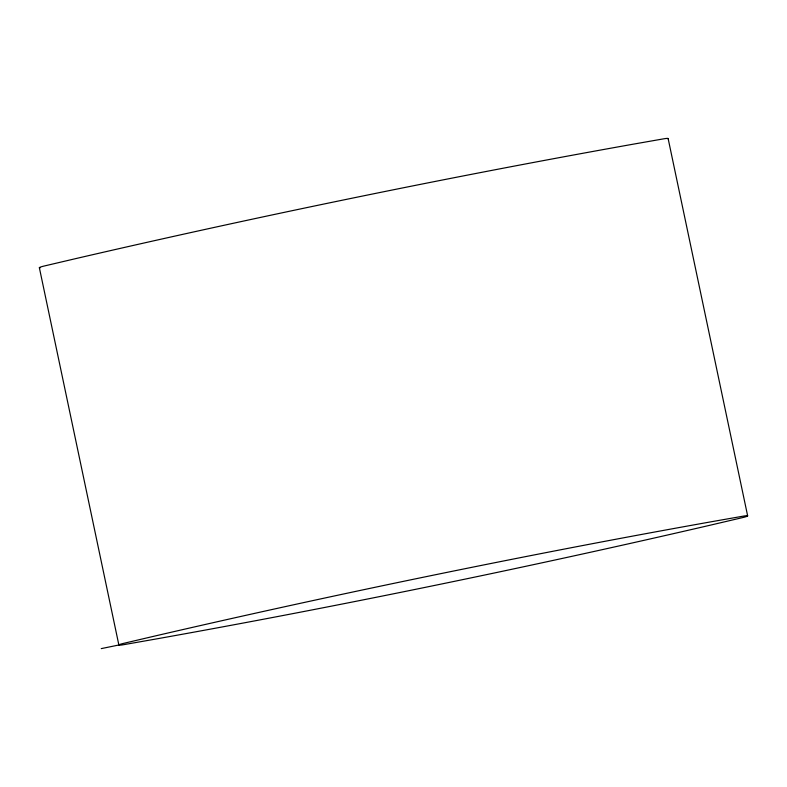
<?xml version="1.0" encoding="UTF-8"?>
<svg xmlns="http://www.w3.org/2000/svg" width="787" height="787" viewBox="0 0 787 787"><rect width="100%" height="100%" fill="white"/><g stroke="black" fill="none" stroke-linecap="round" stroke-linejoin="round"><path stroke-width="1.18" d="M101.248 648.616L118.867 644.996A6.237 0.659 -11.9 0 1 123.549 643.382L155.826 635.807A1211.901 128.783 -11.9 0 1 711.458 521.732L743.272 516.144A6.237 0.659 -11.9 0 1 747.65 515.898L668.133 138.571M39.35 267.669L118.867 644.996A6.237 0.659 -11.9 0 0 123.225 644.76L155.059 639.162A1211.901 128.783 -11.9 0 0 710.691 525.086L742.987 517.512A6.237 0.659 -11.9 0 0 747.65 515.898M667.888 138.797A6.237 0.659 -11.9 0 0 663.756 138.817L631.941 144.405A1211.901 128.783 -11.9 0 0 76.309 258.48L44.033 266.055A6.237 0.659 -11.9 0 0 40.078 267.855"/></g></svg>
